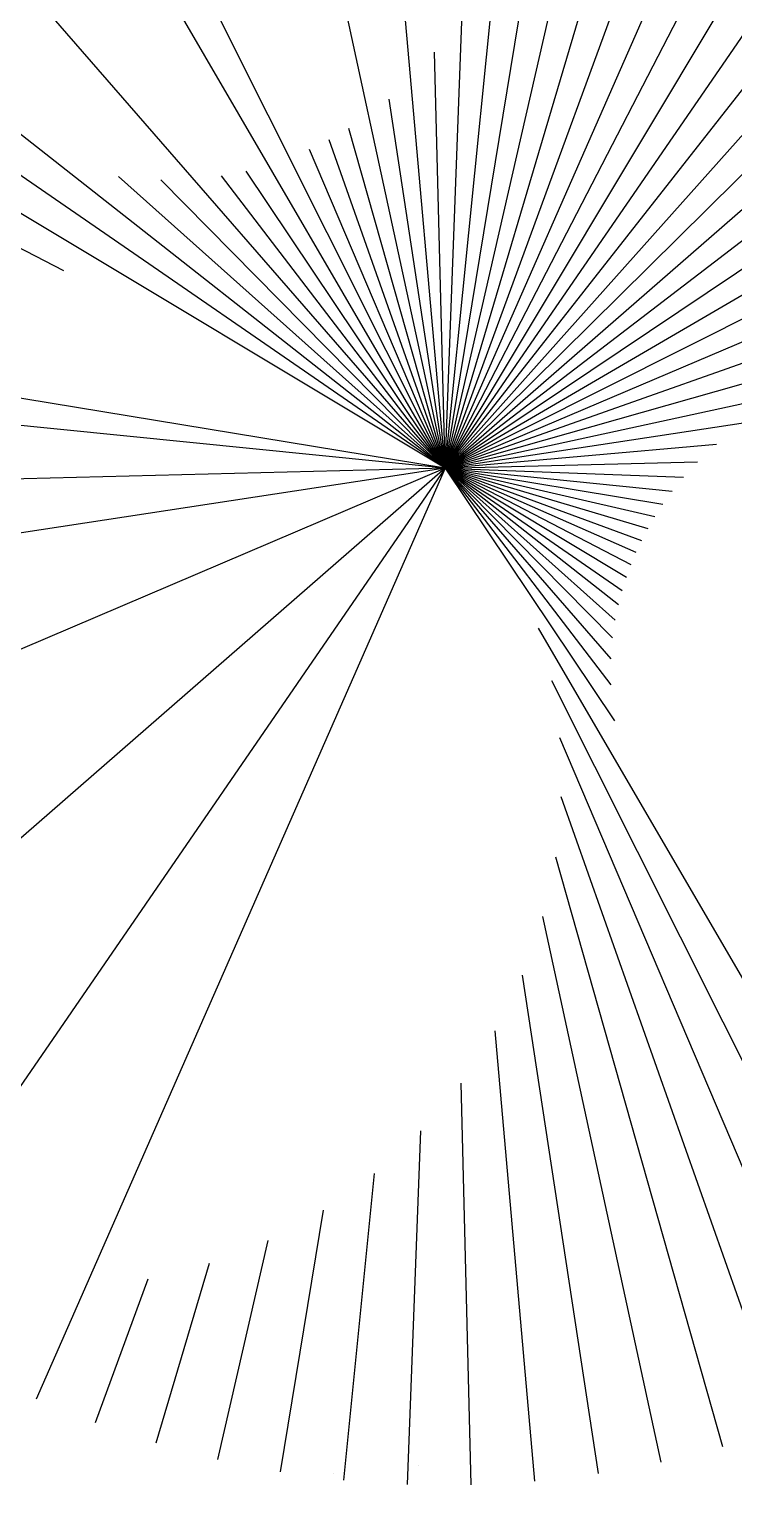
# Model space of a CAD drawing. Header units: millimetres. Extents: x 111 to 1506, y 14 to 566.
# Drawn here: x 212.23 to 213.442, y 106.829 to 109.328 of the extents above; entities that cross this region are included whole.
import ezdxf

# ---------------------------------------------------------------- set-up
doc = ezdxf.new("R2010")
doc.units = ezdxf.units.MM
doc.layers.add('ARBOLES', color=78, linetype='Continuous', lineweight=5)
doc.layers.add('FURN', color=253, linetype='Continuous')

# ---------------------------------------------------------------- blocks, each defined once
blk = doc.blocks.new('km')
at = {"layer": 'FURN', "color": 62}
for p, q in [((1580.9754, 47.2108), (1579.9906, 48.6525)), ((1581.1696, 47.4623), (1582.0422, 48.593)), ((1580.9754, 47.2108), (1579.902, 48.5878)), ((1580.9754, 47.2108), (1579.8176, 48.5177)), ((1581.2444, 47.5173), (1582.1269, 48.5232)), ((1580.9754, 47.2108), (1579.7379, 48.4424)), ((1581.3296, 47.5666), (1582.2071, 48.4483)), ((1581.4229, 47.6072), (1582.2823, 48.3686)), ((1580.9754, 47.2108), (1579.663, 48.3623)), ((1580.9754, 47.2108), (1579.5932, 48.2776)), ((1581.5223, 47.6371), (1582.3525, 48.2842)), ((1581.6259, 47.6551), (1582.4172, 48.1956)), ((1580.9754, 47.2108), (1579.529, 48.1887)), ((1580.9754, 47.2108), (1579.4704, 48.0959)), ((1581.7319, 47.6606), (1582.4761, 48.1032)), ((1580.9754, 47.2108), (1579.4178, 47.9997)), ((1581.8384, 47.6531), (1582.5292, 48.0072)), ((1580.9754, 47.2108), (1579.3714, 47.9003)), ((1581.9436, 47.6325), (1582.5762, 47.908)), ((1580.9754, 47.2108), (1579.3312, 47.7983)), ((1582.0458, 47.5991), (1582.6168, 47.8062)), ((1580.9754, 47.2108), (1579.2976, 47.6939)), ((1582.1434, 47.5532), (1582.6509, 47.7019)), ((1580.9754, 47.2108), (1580.7084, 47.6598)), ((1580.9754, 47.2108), (1581.268, 47.6435)), ((1580.9754, 47.2108), (1580.7618, 47.6275)), ((1580.9754, 47.2108), (1581.2129, 47.6144)), ((1580.9754, 47.2108), (1580.8021, 47.6086)), ((1580.9754, 47.2108), (1580.8357, 47.5959)), ((1580.9754, 47.2108), (1581.1715, 47.5979)), ((1582.2348, 47.4955), (1582.6785, 47.5957)), ((1580.9754, 47.2108), (1579.2706, 47.5876)), ((1580.9754, 47.2108), (1580.8652, 47.5869)), ((1580.9754, 47.2108), (1580.8919, 47.5804)), ((1580.9754, 47.2108), (1580.9167, 47.5756)), ((1580.9754, 47.2108), (1580.9404, 47.5723)), ((1580.9754, 47.2108), (1580.9633, 47.5701)), ((1580.9754, 47.2108), (1581.1372, 47.5871)), ((1580.9754, 47.2108), (1581.1073, 47.5799)), ((1580.9754, 47.2108), (1581.0803, 47.5749)), ((1580.9754, 47.2108), (1581.0552, 47.5716)), ((1580.9754, 47.2108), (1581.0314, 47.5696)), ((1580.9754, 47.2108), (1580.9858, 47.5689)), ((1580.9754, 47.2108), (1581.0084, 47.5688)), ((1580.9754, 47.2108), (1579.2503, 47.4798)), ((1582.3185, 47.4268), (1582.6993, 47.4881)), ((1580.9754, 47.2108), (1579.2368, 47.3709)), ((1582.3931, 47.3482), (1582.7133, 47.3793)), ((1582.4575, 47.2609), (1582.7204, 47.2698)), ((1580.9754, 47.2108), (1579.2302, 47.2614)), ((1580.9754, 47.2108), (1579.2304, 47.1517)), ((1580.9754, 47.2108), (1579.2376, 47.0423)), ((1580.9754, 47.2108), (1579.2516, 46.9335)), ((1580.9754, 47.2108), (1579.2724, 46.8258)), ((1580.9754, 47.2108), (1579.2999, 46.7196)), ((1580.9754, 47.2108), (1579.4216, 46.4144)), ((1580.9754, 47.2108), (1579.5337, 46.2259)), ((1580.9754, 47.2108), (1579.8239, 45.8983)), ((1580.9754, 47.2108), (1579.9086, 45.8286)), ((1580.9754, 47.2108), (1580.1865, 45.6532)), ((1580.9754, 47.2108), (1580.2391, 46.9437)), ((1580.9754, 47.2108), (1580.3205, 46.9255)), ((1580.9754, 47.2108), (1580.4245, 46.8832)), ((1580.9754, 47.2108), (1580.4923, 45.5329)), ((1580.9754, 47.2108), (1580.4972, 46.838)), ((1580.9754, 47.2108), (1580.5278, 46.8142)), ((1580.9754, 47.2108), (1580.5559, 46.7892)), ((1580.9754, 47.2108), (1580.5986, 45.5059)), ((1580.9754, 47.2108), (1580.6314, 46.7019)), ((1580.9754, 47.2108), (1580.6549, 46.6658)), ((1580.9754, 47.2108), (1580.7006, 46.5716)), ((1580.9754, 47.2108), (1580.7064, 45.4856)), ((1580.9754, 47.2108), (1580.7222, 46.502)), ((1580.9754, 47.2108), (1581.3604, 45.5077)), ((1580.9754, 47.2108), (1581.4666, 45.5353)), ((1580.9754, 47.2108), (1581.6727, 45.61)), ((1580.9754, 47.2108), (1581.8678, 45.7101)), ((1580.9754, 47.2108), (1582.213, 45.9791)), ((1580.9754, 47.2108), (1582.533, 46.4218)), ((1580.9754, 47.2108), (1582.6803, 46.834)), ((1580.9754, 47.2108), (1582.7207, 47.1601)), ((1580.9077, 46.4759), (1580.8153, 45.4721))]:
    blk.add_line(p, q, dxfattribs=at)
blk = doc.blocks.new('E1E')
at = {"layer": 'ARBOLES', "ltscale": 0.2}
for p, q in [((95.7812, 56.9208), (95.7812, 56.9208)), ((95.6238, 56.8379), (95.6238, 56.8379))]:
    blk.add_line(p, q, dxfattribs=at)

msp = doc.modelspace()

# ---------------------------------------------------------------- block references
at = {"lineweight": 100, "rotation": 247.9147716791316}
msp.add_blockref('km', (763.62237, 1591.29721), dxfattribs=at)
at = {"layer": 'ARBOLES', "color": 0, "xscale": 0.8310831642732954, "yscale": 0.8310831642732954, "zscale": 0.8310831642732954, "rotation": 157.9147716791316}
msp.add_blockref('E1E', (304.30064, 120.75389), dxfattribs=at)

doc.saveas('drawing.dxf')
